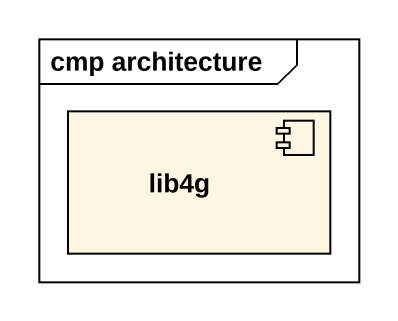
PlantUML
@startuml
mainframe cmp architecture
component lib4g
@enduml
